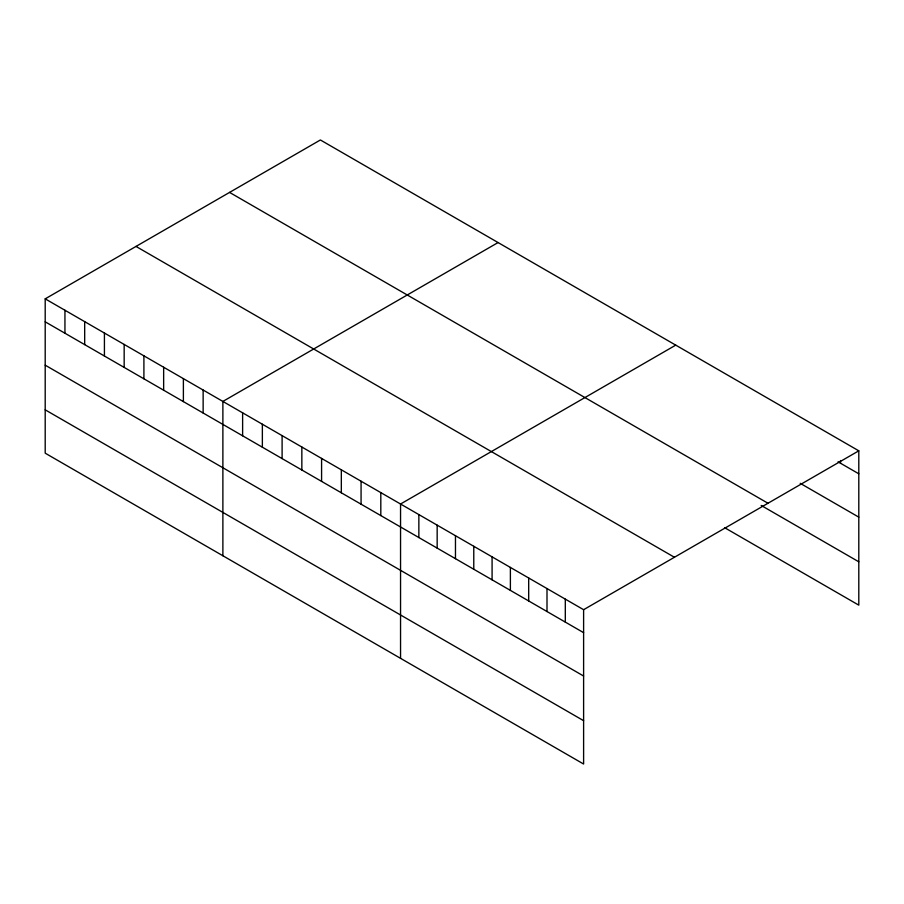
<?xml version="1.0" encoding="UTF-8"?>
<svg xmlns="http://www.w3.org/2000/svg" width="904" height="904" viewBox="0 0 904 904"><rect width="100%" height="100%" fill="white"/><g stroke="black" fill="none" stroke-linecap="round" stroke-linejoin="round"><path stroke-width="1.36" d="M45.2 298.851L583.611 609.703L583.611 764.027L45.2 453.175L45.2 298.851L320.389 139.973L858.8 450.825L858.8 605.149L724.556 527.642M498.059 242.554L222.881 401.432L222.881 555.757M675.74 345.136L400.551 504.014L400.551 658.338M583.611 609.703L858.8 450.825M838.053 461.82L858.8 473.798M800.221 483.324L858.8 517.144M229.571 192.405L767.993 503.257M761.168 505.438L858.8 561.802M136.007 246.419L674.429 557.271M45.2 321.824L583.611 632.664M45.2 365.171L583.611 676.022M45.2 409.828L583.611 720.68M840.494 460.52L840.494 463.221M565.305 599.126L565.305 622.099M546.999 588.56L546.999 611.533M528.693 577.995L528.693 600.968M510.387 567.418L510.387 590.391M492.081 556.853L492.081 579.826M473.775 546.287L473.775 569.26M455.469 535.722L455.469 558.683M437.163 525.145L437.163 548.118M418.857 514.579L418.857 537.552M380.81 492.612L380.81 515.585M361.069 481.21L361.069 504.183M341.328 469.82L341.328 492.782M321.587 458.418L321.587 481.391M301.846 447.017L301.846 469.99M282.104 435.626L282.104 458.588M262.363 424.225L262.363 447.197M242.622 412.823L242.622 435.796M203.14 390.031L203.14 413.004M183.388 378.629L183.388 401.602M163.647 367.239L163.647 390.2M143.905 355.837L143.905 378.81M124.164 344.435L124.164 367.408M104.423 333.045L104.423 356.006M84.682 321.643L84.682 344.616M64.941 310.241L64.941 333.214"/></g></svg>
